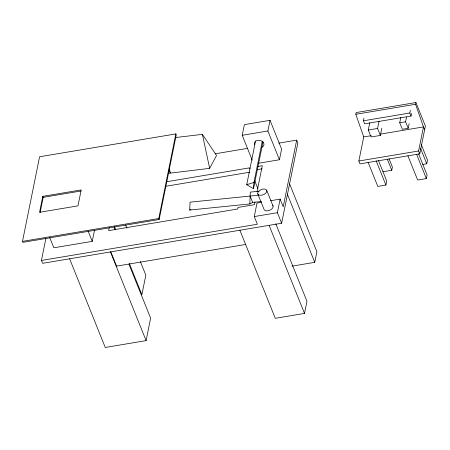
<?xml version="1.0" encoding="UTF-8"?>
<svg xmlns="http://www.w3.org/2000/svg" width="450" height="450" viewBox="0 0 450 450"><rect width="100%" height="100%" fill="white"/><g stroke="black" fill="none" stroke-linecap="round" stroke-linejoin="round"><path stroke-width="0.67" d="M261.534 201.521L252.686 202.421L249.795 203.946L189.72 210.054L190.058 202.162L258.289 195.227M249.795 203.946L250.296 192.111L259.138 191.211M255.549 140.963L246.713 184.697L253.102 188.466L253.541 188.325L253.963 182.453L262.254 141.412M262.761 142.926L262.884 141.238M22.5 241.369L39.589 156.769L175.854 133.914L176.248 134.893L159.159 219.499L22.894 242.347L22.5 241.369L158.766 218.52L175.854 133.914M42.795 196.357L39.572 212.293L77.979 205.852L81.203 189.917L42.795 196.357L43.183 197.336L40.101 212.608M278.719 143.139L296.679 140.124L297.838 143.004L281.632 223.239L42.587 263.323L41.434 260.449L45.866 238.506M49.652 237.369L53.843 247.792L92.25 241.352L94.528 230.062M109.333 227.317L108.664 230.619L237.724 208.98L238.039 207.428L254.424 204.677L254.976 201.943M69.598 258.756L105.255 347.468L146.098 340.616L150.638 318.15L128.959 264.223M252.242 160.211L242.218 135.281L244.373 124.633L270.034 120.33L281.599 149.096L279.444 159.744L258.514 163.254M253.541 188.325L262.89 142.509M279.444 159.744L267.885 130.978L270.034 120.33M257.046 191.689L262.294 165.701L257.597 166.489M41.434 260.449L257.361 224.241L254.278 216.568L257.017 203.001L261.096 202.314M281.632 223.239L277.391 212.692L280.131 199.125L270.613 200.722M296.679 140.124L283.213 206.797L280.131 199.125M291.999 266.141L314.752 262.327L316.89 251.741L289.62 183.904M239.873 230.209L275.293 318.313L304.509 313.414L306.962 301.292L275.822 223.83M355.815 114.289L356.169 112.556L415.929 102.532L425.391 126.073L419.766 153.838L360 163.862L358.853 161.004L363.718 136.935L355.815 114.289L415.575 104.265L415.929 102.532M411.564 113.434L411.036 116.049L364.652 123.829L363.426 120.791L363.954 118.17M381.836 128.233L380.385 135.422L371.087 136.98L368.286 130.022L369.737 122.828M380.385 135.422L377.584 128.464L379.041 121.269M368.027 162.129L377.792 186.418L385.909 185.057L386.719 181.046L378.495 160.588M409.14 123.66L408.201 128.301L402.345 129.279L399.729 122.782L400.804 117.478M382.95 171.731L391.759 170.257L392.394 167.107L389.053 158.799M408.201 128.301L405.585 121.798L406.524 117.157M411.036 116.049L409.815 113.012L410.344 110.396M419.766 153.838L418.613 150.981L423.478 126.911L415.575 104.265M422.679 164.441L426.757 163.755L427.5 160.088L421.335 144.748M407.886 155.751L417.651 180.039L426.353 178.583L427.084 174.971L418.601 153.877M168.244 173.374L209.661 168.345L216.529 155.486L202.404 134.353L175.466 137.554M189.72 210.054L190.879 209.447M261.832 147.285L261.928 147.251A4.809 3.673 11.4 0 0 263.323 142.481A4.809 3.673 11.4 0 0 257.169 140.473A4.809 3.673 11.4 0 0 254.706 144.894M246.713 184.697L253.963 182.453M242.218 135.281L267.885 130.978M363.426 120.791L409.815 113.012M399.729 122.782L405.585 121.798M215.156 153.799L247.629 148.348M368.286 130.022L377.584 128.464M363.718 136.935L371.272 135.664M380.199 134.168L423.478 126.911L424.626 129.769M43.183 197.336L80.91 191.008M166.528 181.761L249.542 167.844L250.003 168.992M257.411 169.594L262.108 168.806M165.42 186.351L249.812 172.198M358.853 161.004L418.613 150.981M254.278 216.568L277.391 212.692M245.61 244.479L116.55 266.124L110.812 251.854M420.593 148.416L426.757 163.755M416.588 154.288L426.353 178.583M387.394 159.39L391.759 170.257M376.144 160.768L385.909 185.057M287.274 193.984L314.752 262.327M266.805 190.53A4.809 2.779 -21.9 0 1 260.64 195.283A4.809 2.779 -21.9 0 1 259.391 190.609A4.809 2.779 -21.9 0 1 266.805 190.53L273.071 206.123M254.846 181.041L257.974 188.82M257.749 193.753L264.021 209.34A4.809 2.779 -21.9 0 0 269.848 210.201A4.809 2.779 -21.9 0 0 272.728 205.481M269.111 225.354L304.509 313.414M250.127 196.054L252.686 202.421M169.054 169.948L170.291 173.031L169.301 168.407M158.766 218.52L159.159 219.499M125.634 224.938L126.945 228.201M140.321 261.467L145.828 275.164L141.885 294.683L129.347 263.498M114.457 226.463L115.763 229.708M114.069 227.183L115.116 229.787M110.436 251.904L146.098 340.616M88.059 230.929L92.25 241.352M202.404 134.353L209.661 168.345"/></g></svg>
